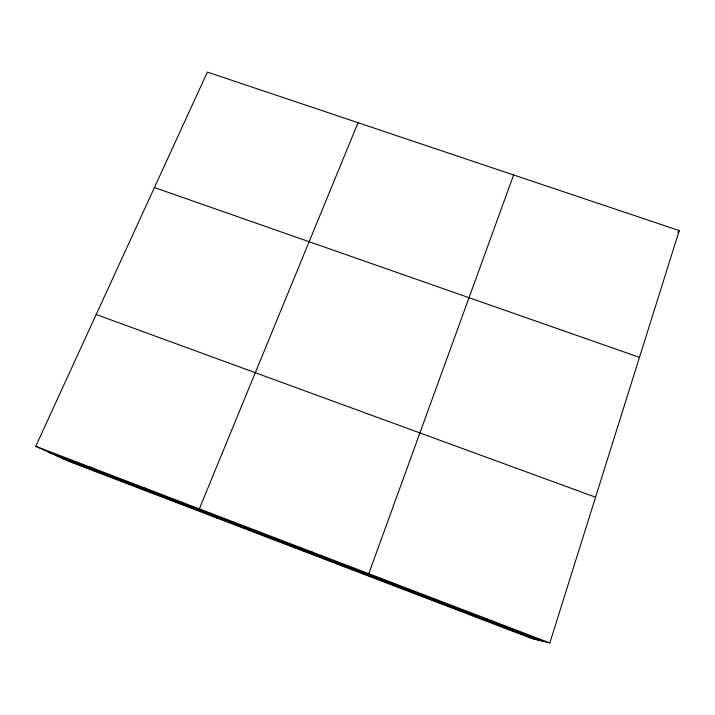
<?xml version="1.0" encoding="UTF-8"?>
<svg xmlns="http://www.w3.org/2000/svg" width="715" height="715" viewBox="0 0 715 715"><rect width="100%" height="100%" fill="white"/><g stroke="black" fill="none" stroke-linecap="round" stroke-linejoin="round"><path stroke-width="1.07" d="M549.835 642.919L679.25 230.605L207.377 72.081L35.75 446.303L69.024 461.425L531.951 638.593L549.835 642.919L35.75 446.303M513.62 174.96L368.779 573.671L369.476 576.415M358.054 122.703L199.333 508.866L216.868 518.009M677.838 232.321L679.25 230.605M426.381 596.632L428.383 596.471M484.413 618.832L488.729 619.548M154.422 187.544L639.46 357.366M96.194 314.502L595.568 497.211M48.173 451.952L543.132 641.301M55.359 455.214L539.271 640.363M62.446 458.431L535.472 639.442M89.643 466.922L100.154 471.837M144.171 487.773L152.724 491.947M255.148 530.217L259.652 532.854M311.624 551.819L314.037 553.651"/></g></svg>
